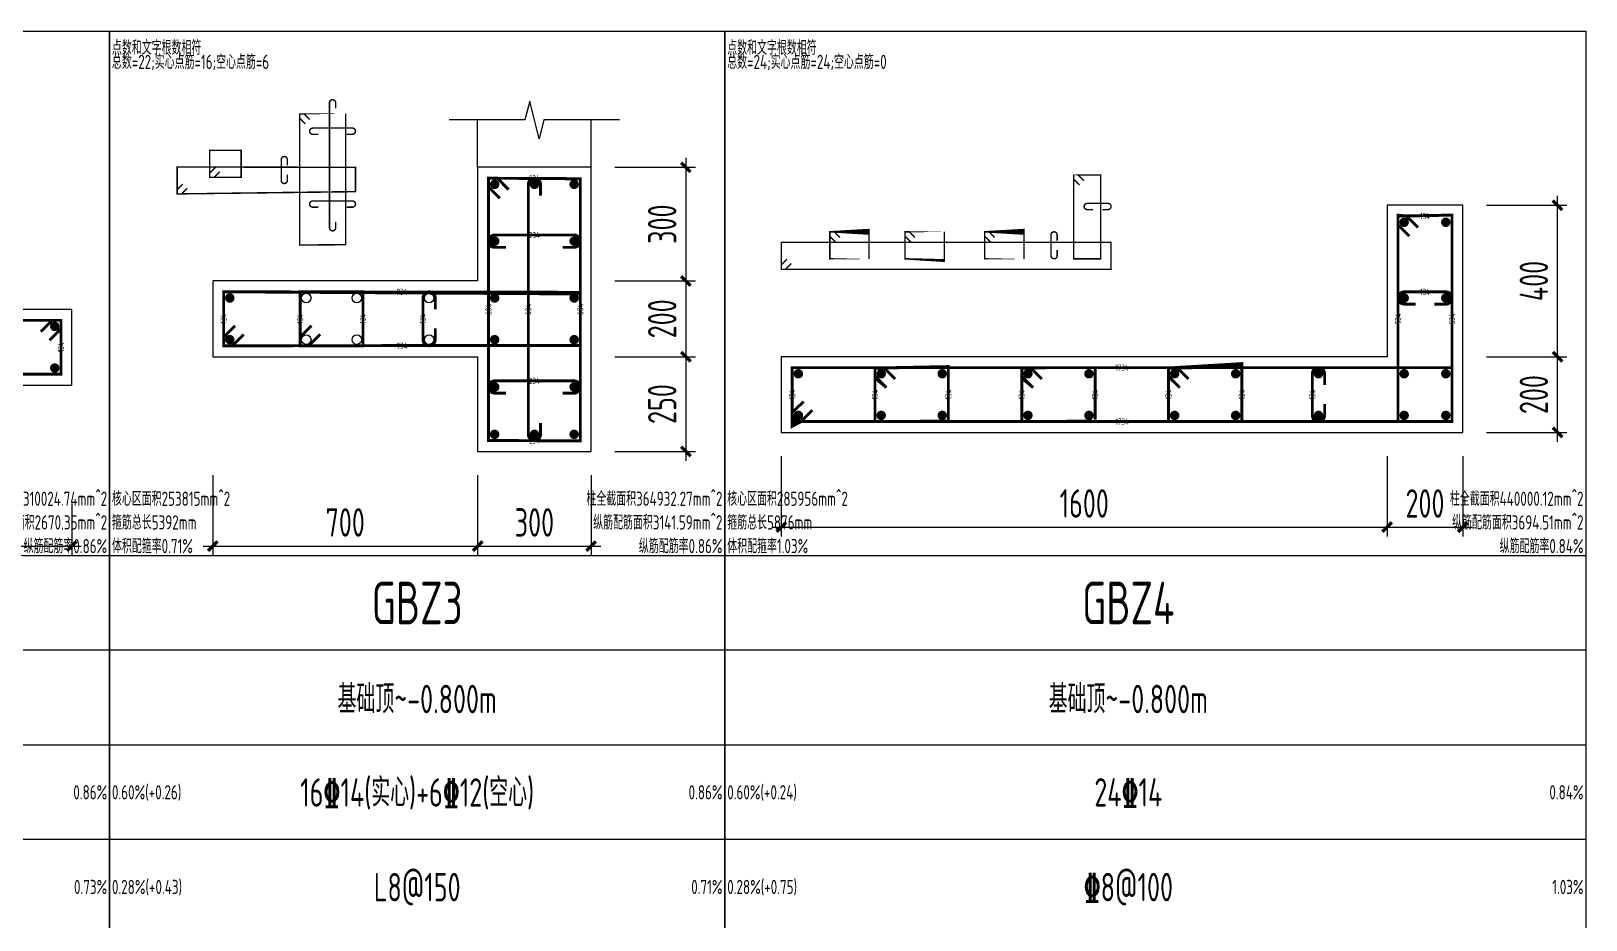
# Model space of a CAD drawing. Extents: x -1712635 to -854203, y -534641 to -21985.
# Drawn here: x -1342115 to -1325689, y -100163 to -90777 of the extents above; entities that cross this region are included whole.
import ezdxf
from ezdxf.enums import TextEntityAlignment as Align

# ---------------------------------------------------------------- set-up
doc = ezdxf.new("R2010")
doc.units = 0
doc.header["$LTSCALE"] = 1000
doc.layers.get('0').update_dxf_attribs({"linetype": 'CONTINUOUS'})
doc.layers.get('Defpoints').update_dxf_attribs({"linetype": 'CONTINUOUS'})
for name, color, linetype in [('COLU_DE_DIM', 3, 'CONTINUOUS'), ('COLU_DE_TH', 7, 'CONTINUOUS'), ('LINK', 6, 'CONTINUOUS'), ('LINK-INDEX', 6, 'CONTINUOUS'), ('REIN', 6, 'CONTINUOUS'), ('TAB', 7, 'CONTINUOUS'), ('TAB_TEXT', 7, 'CONTINUOUS'), ('THIN', 7, 'CONTINUOUS')]:
    doc.layers.add(name, color=color, linetype=linetype)
doc.layers.add('箍筋长度', color=3, linetype='CONTINUOUS', plot=False)
doc.layers.add('配箍校核', color=34, linetype='CONTINUOUS', plot=False)
doc.styles.add('BW_Rein', font='Tssdeng.shx', dxfattribs={"width": 0.7, "bigfont": 'hztxt.shx'})
doc.styles.add('TSSD_DIMENSION', font='Tssdeng.shx', dxfattribs={"width": 0.7, "bigfont": 'tssdchn.shx'})
doc.styles.add('TSSD_REIN', font='tssdeng.shx', dxfattribs={"width": 0.7, "height": 300, "bigfont": 'tssdchn.shx'})
doc.dimstyles.new('TSSD_25_100', dxfattribs={"dimtxt": 300, "dimasz": 100, "dimexe": 100, "dimexo": 250, "dimgap": 100, "dimtad": 1, "dimdec": 0, "dimlfac": 0.25, "dimzin": 0, "dimdsep": 46, "dimtxsty": 'TSSD_DIMENSION', "dimblk": 'ARCHTICK', "dimcen": 0, "dimdle": 100, "dimclrt": 7, "dimadec": 0, "dimazin": 0, "dimtfac": 1, "dimtdec": 0, "dimtix": 1, "dimtmove": 2, "dimatfit": 3, "dimldrblk": 'ARCHTICK', "dimfxl": 0, "dimtolj": 1, "dimtzin": 0, "dimarcsym": 0})

# ---------------------------------------------------------------- blocks, each defined once
blk = doc.blocks.new('_ArchTick')
at = {"color": 0, "const_width": 0.35}
blk.add_lwpolyline([(-0.5, -0.5), (0.5, 0.5)], dxfattribs=at)
blk = doc.blocks.new('*D738')
at = {"layer": 'COLU_DE_DIM', "color": 0, "lineweight": -2}
for p, q in [((-1344885.153370983, -95765.40279214561), (-1344885.153370983, -96315.40279214561)), ((-1341684.657029701, -95765.40279214561), (-1341684.657029701, -96315.40279214561)), ((-1344985.153370983, -96215.40279214561), (-1341584.657029701, -96215.40279214561))]:
    blk.add_line(p, q, dxfattribs=at)
at = {"layer": 'Defpoints', "color": 0}
for p in [(-1344885.153370983, -95515.40279214561), (-1341684.657029701, -95515.40279214561), (-1341684.657029701, -96215.40279214561)]:
    blk.add_point(p, dxfattribs=at)
at = {"layer": 'COLU_DE_DIM', "color": 0, "lineweight": -2, "xscale": 100, "yscale": 100, "zscale": 100, "rotation": 180}
blk.add_blockref('_ArchTick', (-1344885.153370983, -96215.40279214561), dxfattribs=at)
at = {"layer": 'COLU_DE_DIM', "color": 0, "lineweight": -2, "xscale": 100, "yscale": 100, "zscale": 100}
blk.add_blockref('_ArchTick', (-1341684.657029701, -96215.40279214561), dxfattribs=at)
at = {"layer": 'COLU_DE_DIM', "color": 7, "insert": (-1343284.905200342, -95965.40279214561), "char_height": 300, "attachment_point": 5, "style": 'TSSD_DIMENSION'}
blk.add_mtext('\\A1;800', dxfattribs=at)
blk = doc.blocks.new('*D742')
at = {"layer": 'COLU_DE_DIM', "color": 0, "lineweight": -2}
for p, q in [((-1335197.493250262, -92115.25814290543), (-1335197.493250262, -93515.25913523661)), ((-1335947.493250262, -92215.25814290543), (-1335097.493250262, -92215.25814290543)), ((-1335947.493250262, -93415.25913523661), (-1335097.493250262, -93415.25913523661))]:
    blk.add_line(p, q, dxfattribs=at)
at = {"layer": 'Defpoints', "color": 0}
for p in [(-1336197.493250262, -92215.25814290543), (-1336197.493250262, -93415.25913523661), (-1335197.493250262, -93415.25913523661)]:
    blk.add_point(p, dxfattribs=at)
at = {"layer": 'COLU_DE_DIM', "color": 0, "lineweight": -2, "xscale": 100, "yscale": 100, "zscale": 100}
for p, rotation in [((-1335197.493250262, -92215.25814290543), 90), ((-1335197.493250262, -93415.25913523661), 270)]:
    blk.add_blockref('_ArchTick', p, dxfattribs=dict(at, rotation=rotation))
at = {"layer": 'COLU_DE_DIM', "color": 7, "insert": (-1335447.493250262, -92815.25863907122), "char_height": 300, "attachment_point": 5, "rotation": 90, "style": 'TSSD_DIMENSION'}
blk.add_mtext('\\A1;300', dxfattribs=at)
blk = doc.blocks.new('*D743')
at = {"layer": 'COLU_DE_DIM', "color": 0, "lineweight": -2}
for p, q in [((-1335947.493250262, -93415.25913523661), (-1335097.493250262, -93415.25913523661)), ((-1335197.493250262, -93315.25913523661), (-1335197.493250262, -94315.26012632216)), ((-1335947.493250262, -94215.26012632216), (-1335097.493250262, -94215.26012632216))]:
    blk.add_line(p, q, dxfattribs=at)
at = {"layer": 'Defpoints', "color": 0}
for p in [(-1336197.493250262, -93415.25913523661), (-1336197.493250262, -94215.26012632216), (-1335197.493250262, -94215.26012632216)]:
    blk.add_point(p, dxfattribs=at)
at = {"layer": 'COLU_DE_DIM', "color": 0, "lineweight": -2, "xscale": 100, "yscale": 100, "zscale": 100}
for p, rotation in [((-1335197.493250262, -93415.25913523661), 90), ((-1335197.493250262, -94215.26012632216), 270)]:
    blk.add_blockref('_ArchTick', p, dxfattribs=dict(at, rotation=rotation))
at = {"layer": 'COLU_DE_DIM', "color": 7, "insert": (-1335447.493250262, -93815.25963077959), "char_height": 300, "attachment_point": 5, "rotation": 90, "style": 'TSSD_DIMENSION'}
blk.add_mtext('\\A1;200', dxfattribs=at)
blk = doc.blocks.new('*D744')
at = {"layer": 'COLU_DE_DIM', "color": 0, "lineweight": -2}
for p, q in [((-1335197.493250262, -94115.26012632216), (-1335197.493250262, -95315.40279214561)), ((-1335947.493250262, -94215.26012632216), (-1335097.493250262, -94215.26012632216)), ((-1335947.493250262, -95215.40279214561), (-1335097.493250262, -95215.40279214561))]:
    blk.add_line(p, q, dxfattribs=at)
at = {"layer": 'Defpoints', "color": 0}
for p in [(-1336197.493250262, -94215.26012632216), (-1336197.493250262, -95215.40279214561), (-1335197.493250262, -95215.40279214561)]:
    blk.add_point(p, dxfattribs=at)
at = {"layer": 'COLU_DE_DIM', "color": 0, "lineweight": -2, "xscale": 100, "yscale": 100, "zscale": 100}
for p, rotation in [((-1335197.493250262, -94215.26012632216), 90), ((-1335197.493250262, -95215.40279214561), 270)]:
    blk.add_blockref('_ArchTick', p, dxfattribs=dict(at, rotation=rotation))
at = {"layer": 'COLU_DE_DIM', "color": 7, "insert": (-1335447.493250262, -94715.33145923409), "char_height": 300, "attachment_point": 5, "rotation": 90, "style": 'TSSD_DIMENSION'}
blk.add_mtext('\\A1;250', dxfattribs=at)
blk = doc.blocks.new('*D745')
at = {"layer": 'COLU_DE_DIM', "color": 0, "lineweight": -2}
for p, q in [((-1340195.920698722, -95465.40279214561), (-1340195.920698722, -96315.40279214561)), ((-1337397.420383838, -95465.40279214561), (-1337397.420383838, -96315.40279214561)), ((-1340295.920698722, -96215.40279214561), (-1337297.420383838, -96215.40279214561))]:
    blk.add_line(p, q, dxfattribs=at)
at = {"layer": 'Defpoints', "color": 0}
for p in [(-1340195.920698722, -95215.40279214561), (-1337397.420383838, -95215.40279214561), (-1337397.420383838, -96215.40279214561)]:
    blk.add_point(p, dxfattribs=at)
at = {"layer": 'COLU_DE_DIM', "color": 0, "lineweight": -2, "xscale": 100, "yscale": 100, "zscale": 100, "rotation": 180}
blk.add_blockref('_ArchTick', (-1340195.920698722, -96215.40279214561), dxfattribs=at)
at = {"layer": 'COLU_DE_DIM', "color": 0, "lineweight": -2, "xscale": 100, "yscale": 100, "zscale": 100}
blk.add_blockref('_ArchTick', (-1337397.420383838, -96215.40279214561), dxfattribs=at)
at = {"layer": 'COLU_DE_DIM', "color": 7, "insert": (-1338796.67054128, -95965.40279214561), "char_height": 300, "attachment_point": 5, "style": 'TSSD_DIMENSION'}
blk.add_mtext('\\A1;700', dxfattribs=at)
blk = doc.blocks.new('*D746')
at = {"layer": 'COLU_DE_DIM', "color": 0, "lineweight": -2}
for p, q in [((-1337397.420383838, -95465.40279214561), (-1337397.420383838, -96315.40279214561)), ((-1336197.493250262, -95465.40279214561), (-1336197.493250262, -96315.40279214561)), ((-1337497.420383838, -96215.40279214561), (-1336097.493250262, -96215.40279214561))]:
    blk.add_line(p, q, dxfattribs=at)
at = {"layer": 'Defpoints', "color": 0}
for p in [(-1337397.420383838, -95215.40279214561), (-1336197.493250262, -95215.40279214561), (-1336197.493250262, -96215.40279214561)]:
    blk.add_point(p, dxfattribs=at)
at = {"layer": 'COLU_DE_DIM', "color": 0, "lineweight": -2, "xscale": 100, "yscale": 100, "zscale": 100, "rotation": 180}
blk.add_blockref('_ArchTick', (-1337397.420383838, -96215.40279214561), dxfattribs=at)
at = {"layer": 'COLU_DE_DIM', "color": 0, "lineweight": -2, "xscale": 100, "yscale": 100, "zscale": 100}
blk.add_blockref('_ArchTick', (-1336197.493250262, -96215.40279214561), dxfattribs=at)
at = {"layer": 'COLU_DE_DIM', "color": 7, "insert": (-1336797.45681705, -95965.40279214561), "char_height": 300, "attachment_point": 5, "style": 'TSSD_DIMENSION'}
blk.add_mtext('\\A1;300', dxfattribs=at)
blk = doc.blocks.new('*D2578')
at = {"layer": 'COLU_DE_DIM', "color": 0, "lineweight": -2}
for p, q in [((-1334188.94981709, -95265.40279214561), (-1334188.94981709, -96115.40279214561)), ((-1327788.934272629, -95265.40279214561), (-1327788.934272629, -96115.40279214561)), ((-1334288.94981709, -96015.40279214561), (-1327688.934272629, -96015.40279214561))]:
    blk.add_line(p, q, dxfattribs=at)
at = {"layer": 'Defpoints', "color": 0}
for p in [(-1334188.94981709, -95015.40279214561), (-1327788.934272629, -95015.40279214561), (-1327788.934272629, -96015.40279214561)]:
    blk.add_point(p, dxfattribs=at)
at = {"layer": 'COLU_DE_DIM', "color": 0, "lineweight": -2, "xscale": 100, "yscale": 100, "zscale": 100, "rotation": 180}
blk.add_blockref('_ArchTick', (-1334188.94981709, -96015.40279214561), dxfattribs=at)
at = {"layer": 'COLU_DE_DIM', "color": 0, "lineweight": -2, "xscale": 100, "yscale": 100, "zscale": 100}
blk.add_blockref('_ArchTick', (-1327788.934272629, -96015.40279214561), dxfattribs=at)
at = {"layer": 'COLU_DE_DIM', "color": 7, "insert": (-1330988.94204486, -95765.40279214561), "char_height": 300, "attachment_point": 5, "style": 'TSSD_DIMENSION'}
blk.add_mtext('\\A1;1600', dxfattribs=at)
blk = doc.blocks.new('*D2579')
at = {"layer": 'COLU_DE_DIM', "color": 0, "lineweight": -2}
for p, q in [((-1327788.934272629, -95265.40279214561), (-1327788.934272629, -96115.40279214561)), ((-1326988.934272641, -95265.40279214561), (-1326988.934272641, -96115.40279214561)), ((-1327888.934272629, -96015.40279214561), (-1326888.934272641, -96015.40279214561))]:
    blk.add_line(p, q, dxfattribs=at)
at = {"layer": 'Defpoints', "color": 0}
for p in [(-1327788.934272629, -95015.40279214561), (-1326988.934272641, -95015.40279214561), (-1326988.934272641, -96015.40279214561)]:
    blk.add_point(p, dxfattribs=at)
at = {"layer": 'COLU_DE_DIM', "color": 0, "lineweight": -2, "xscale": 100, "yscale": 100, "zscale": 100, "rotation": 180}
blk.add_blockref('_ArchTick', (-1327788.934272629, -96015.40279214561), dxfattribs=at)
at = {"layer": 'COLU_DE_DIM', "color": 0, "lineweight": -2, "xscale": 100, "yscale": 100, "zscale": 100}
blk.add_blockref('_ArchTick', (-1326988.934272641, -96015.40279214561), dxfattribs=at)
at = {"layer": 'COLU_DE_DIM', "color": 7, "insert": (-1327388.934272635, -95765.40279214561), "char_height": 300, "attachment_point": 5, "style": 'TSSD_DIMENSION'}
blk.add_mtext('\\A1;200', dxfattribs=at)
blk = doc.blocks.new('*D2580')
at = {"layer": 'COLU_DE_DIM', "color": 0, "lineweight": -2}
for p, q in [((-1325988.934272619, -95115.40279214567), (-1325988.934272619, -94115.40279214561)), ((-1326738.934272619, -94215.40279214561), (-1325888.934272619, -94215.40279214561)), ((-1326738.934272619, -95015.40279214567), (-1325888.934272619, -95015.40279214567))]:
    blk.add_line(p, q, dxfattribs=at)
at = {"layer": 'Defpoints', "color": 0}
for p in [(-1326988.934272619, -94215.40279214561), (-1325988.934272619, -94215.40279214561), (-1326988.934272619, -95015.40279214567)]:
    blk.add_point(p, dxfattribs=at)
at = {"layer": 'COLU_DE_DIM', "color": 0, "lineweight": -2, "xscale": 100, "yscale": 100, "zscale": 100}
for p, rotation in [((-1325988.934272619, -94215.40279214561), 90), ((-1325988.934272619, -95015.40279214567), 270)]:
    blk.add_blockref('_ArchTick', p, dxfattribs=dict(at, rotation=rotation))
at = {"layer": 'COLU_DE_DIM', "color": 7, "insert": (-1326238.934272619, -94615.40279214585), "char_height": 300, "attachment_point": 5, "rotation": 90, "style": 'TSSD_DIMENSION'}
blk.add_mtext('\\A1;200', dxfattribs=at)
blk = doc.blocks.new('*D2581')
at = {"layer": 'COLU_DE_DIM', "color": 0, "lineweight": -2}
for p, q in [((-1326738.934272619, -92615.40279143903), (-1325888.934272619, -92615.40279143903)), ((-1325988.934272619, -94315.40279214561), (-1325988.934272619, -92515.40279143903)), ((-1326738.934272619, -94215.40279214561), (-1325888.934272619, -94215.40279214561))]:
    blk.add_line(p, q, dxfattribs=at)
at = {"layer": 'Defpoints', "color": 0}
for p in [(-1326988.934272619, -92615.40279143903), (-1325988.934272619, -92615.40279143903), (-1326988.934272619, -94215.40279214561)]:
    blk.add_point(p, dxfattribs=at)
at = {"layer": 'COLU_DE_DIM', "color": 0, "lineweight": -2, "xscale": 100, "yscale": 100, "zscale": 100}
for p, rotation in [((-1325988.934272619, -92615.40279143903), 90), ((-1325988.934272619, -94215.40279214561), 270)]:
    blk.add_blockref('_ArchTick', p, dxfattribs=dict(at, rotation=rotation))
at = {"layer": 'COLU_DE_DIM', "color": 7, "insert": (-1326238.934272619, -93415.40279179253), "char_height": 300, "attachment_point": 5, "rotation": 90, "style": 'TSSD_DIMENSION'}
blk.add_mtext('\\A1;400', dxfattribs=at)

msp = doc.modelspace()

# ---------------------------------------------------------------- linework, layer by layer
at = {"layer": 'COLU_DE_TH', "color": 7}
msp.add_lwpolyline([(-1336197.493250262, -92215.25814290543), (-1337397.420383838, -92215.25835859461), (-1337397.495838904, -93415.25913523661), (-1340195.920698722, -93415.26012632262), (-1340195.920094727, -94215.26012632216), (-1337397.42038401, -94215.40466048254), (-1337397.42038401, -95215.40279214561), (-1336197.4932503, -95215.25705118163), (-1336197.493250262, -92215.25814290543)], close=True, dxfattribs=at)
at = {"layer": 'COLU_DE_TH'}
for points in [[(-1344885.153370983, -92515.40466004598), (-1345685.153371016, -92515.40466007672), (-1345685.153371016, -95515.40279214561), (-1344885.153371029, -95515.40279217309), (-1344885.153371009, -94515.40466012538), (-1341684.657029701, -94515.4058669979), (-1341684.656426452, -93715.4058669979), (-1344885.153370992, -93715.40466012515), (-1344885.153370983, -92515.40466004598)], [(-1326988.934272641, -92615.40279143897), (-1327788.934272629, -92615.42912571214), (-1327788.934272619, -94215.40279214561), (-1334188.94981709, -94215.40279214561), (-1334188.94981709, -95015.40279214561), (-1326988.934272619, -95015.40279214561), (-1326988.934272641, -92615.40279143897)]]:
    msp.add_lwpolyline(points, close=True, dxfattribs=at)
at = {"layer": 'LINK', "color": 6, "const_width": 30}
for points in [[(-1337162.437156658, -92542.18308305682), (-1337282.433394623, -92422.1793211404), (-1337282.427614708, -92330.25833790714), (-1336312.493250263, -92330.2581635596), (-1336312.493250299, -95100.27101802512), (-1337282.601798245, -95100.38884564221), (-1337282.427614708, -92330.25833790714), (-1337190.506631286, -92330.25832139247), (-1337070.51039332, -92450.26208330889)], [(-1339868.994687368, -93980.29226956854), (-1339989.001877531, -94100.28507897479), (-1340080.920181499, -94100.27399400005), (-1340080.920611856, -93530.26003121363), (-1336312.493250275, -93530.25823795574), (-1336312.493250282, -94100.53549740778), (-1340080.920181499, -94100.27399400005), (-1340080.920250896, -94008.35568948498), (-1339960.913060734, -93888.36288007873)]]:
    msp.add_lwpolyline(points, dxfattribs=at)
for points in [[(-1336732.462475996, -92515.25817524723), (-1336732.462475996, -92395.25817524723, 1), (-1336862.462475996, -92395.25817524723), (-1336862.462476031, -95035.27891233156, 1), (-1336732.462476031, -95035.27891233156), (-1336732.462476031, -94915.27891233156)], [(-1336497.493746473, -93060.25823348167), (-1336377.493746473, -93060.25823348167, 1), (-1336377.493746473, -92930.25823348167), (-1337217.507652978, -92930.25892816077, 1), (-1337217.507652978, -93060.25892816077), (-1337097.507652978, -93060.25892816077)], [(-1336497.54606873, -94600.41786324617), (-1336377.546069615, -94600.40328848024, 1), (-1336377.561858945, -94470.40328943904), (-1337217.666319126, -94470.50532699644, 1), (-1337217.650529796, -94600.50532603764), (-1337097.650530681, -94600.49075127172)]]:
    msp.add_lwpolyline(points, format="xyb", dxfattribs=at)
at = {"layer": 'LINK', "const_width": 30}
for points in [[(-1327553.932297593, -92942.34573373251), (-1327673.934272625, -92822.34770879685), (-1327673.934272625, -92730.4253402222), (-1327103.934272639, -92730.40657705266), (-1327103.934272618, -94900.40279215015), (-1327673.934272609, -94900.40279215015), (-1327673.934272625, -92730.4253402222), (-1327582.011904064, -92730.42231433518), (-1327462.009929033, -92850.42033927084)], [(-1339152.49742627, -93888.33574861992), (-1339272.49735841, -94008.33581647981), (-1339272.497289082, -94100.25968072127), (-1338609.081221839, -94100.25943053624), (-1338609.081544201, -93530.2594305437), (-1339272.497718897, -93530.25968072918), (-1339272.497289082, -94100.25968072127), (-1339180.573424877, -94100.25964604679), (-1339060.573492737, -93980.2595781869)], [(-1342011.580479898, -93950.40572105744), (-1341891.580411987, -93830.40578896808), (-1341799.65651317, -93830.40582363168), (-1341799.656942985, -94400.40582363325), (-1345570.153371007, -94400.4044018201), (-1345570.153371007, -93830.40440181718), (-1341799.65651317, -93830.40582363168), (-1341799.65658249, -93922.32972250896), (-1341919.656650401, -94042.32965459832)], [(-1333862.025935549, -94780.40279215609), (-1333982.025935558, -94900.40279214719), (-1334073.949817087, -94900.40279214695), (-1334073.949817088, -94330.40279214719), (-1327103.934272621, -94330.40279214678), (-1327103.934272615, -94900.40279214637), (-1334073.949817087, -94900.40279214695), (-1334073.949817083, -94808.47891060839), (-1333953.949817074, -94688.4789106173)], [(-1333078.949817114, -94542.32667370173), (-1333198.949817087, -94422.32667367518), (-1333198.949817088, -94330.4027921414), (-1332423.949817088, -94330.40279214506), (-1332423.949817085, -94900.40279214844), (-1333198.949817088, -94900.40279214489), (-1333198.949817088, -94330.4027921414), (-1333107.025935511, -94330.40279214011), (-1332987.025935538, -94450.40279216666)], [(-1331528.949817114, -94542.32667370173), (-1331648.949817087, -94422.32667367518), (-1331648.949817088, -94330.4027921414), (-1330873.949817088, -94330.40279214506), (-1330873.949817085, -94900.40279214844), (-1331648.949817088, -94900.40279214489), (-1331648.949817088, -94330.4027921414), (-1331557.025935511, -94330.40279214011), (-1331437.025935538, -94450.40279216666)], [(-1329978.949817114, -94542.32667369477), (-1330098.949817087, -94422.32667366823), (-1330098.949817088, -94330.40279213444), (-1329323.949817088, -94330.4027921381), (-1329323.949817085, -94900.40279214148), (-1330098.949817088, -94900.40279213793), (-1330098.949817088, -94330.40279213444), (-1330007.025935511, -94330.40279213316), (-1329887.025935538, -94450.4027921597)]]:
    msp.add_lwpolyline(points, dxfattribs=at)
for points in [[(-1337845.151055772, -93915.25925389864), (-1337845.151055772, -94035.25925389864, -1), (-1337975.151055772, -94035.25925389864), (-1337975.151221667, -93595.25925389666, -1), (-1337845.151221667, -93595.25925389666), (-1337845.151221667, -93715.25925389666)], [(-1327288.934272625, -93660.40575444727), (-1327168.934272625, -93660.40575444727, 1), (-1327168.934272625, -93530.40575444727), (-1327608.934272616, -93530.40575444733, 1), (-1327608.934272616, -93660.40575444733), (-1327488.934272616, -93660.40575444733)], [(-1328448.949817094, -94515.40279212699), (-1328448.949817094, -94395.40279212699, 1), (-1328578.949817094, -94395.40279212699), (-1328578.950148882, -94835.40279216901, 1), (-1328448.950148882, -94835.40279216901), (-1328448.950148882, -94715.40279216901)]]:
    msp.add_lwpolyline(points, format="xyb", dxfattribs=at)
at = {"layer": 'LINK-INDEX', "color": 6, "const_width": 15.00000095367432}
for points in [[(-1339217.565701479, -91757.17439226789), (-1339277.563820223, -91697.17251107126), (-1339277.560930275, -91651.21201987338), (-1338792.593748058, -91651.21193269949), (-1338792.593748076, -93036.2183599156), (-1339277.648022044, -93036.27727372415), (-1339277.560930275, -91651.21201987338), (-1339231.600438598, -91651.21201160626), (-1339171.602319854, -91711.21389280289)], [(-1340465.852104397, -92436.23441582714), (-1340525.855699337, -92496.23082067195), (-1340571.814851142, -92496.2252781869), (-1340571.81506632, -92211.21829677868), (-1338687.60138553, -92211.21740014973), (-1338687.601385533, -92496.35602989077), (-1340571.814851142, -92496.2252781869), (-1340571.81488584, -92450.26612632378), (-1340511.8112909, -92390.26972147921)]]:
    msp.add_lwpolyline(points, dxfattribs=at)
for points in [[(-1338897.586081454, -91593.7119051072), (-1338897.586081454, -91533.7119051072, 1), (-1338962.586081454, -91533.7119051072), (-1338962.586081471, -92853.72227364947, 1), (-1338897.586081471, -92853.72227364947), (-1338897.586081471, -92793.72227364947)], [(-1338780.101716692, -91866.21193422453), (-1338720.101716692, -91866.21193422453, 1), (-1338720.101716692, -91801.21193422453), (-1339140.108669944, -91801.21228156408, 1), (-1339140.108669944, -91866.21228156408), (-1339080.108669944, -91866.21228156408)], [(-1339407.215545575, -92193.69551531976), (-1339407.211772824, -92133.69551543827, 1), (-1339472.211772696, -92133.69142829144), (-1339472.225611377, -92353.77511141339, 1), (-1339407.225611506, -92353.77919856022), (-1339407.221838755, -92293.77919867897)], [(-1338780.12787782, -92636.29174910655), (-1338720.127878263, -92636.2844617237, 1), (-1338720.135772928, -92571.2844622031), (-1339140.188003018, -92571.3354809818, 1), (-1339140.180108353, -92636.3354805024), (-1339080.180108796, -92636.32819311955)]]:
    msp.add_lwpolyline(points, format="xyb", dxfattribs=at)
at = {"layer": 'LINK-INDEX', "const_width": 15.00000095367432}
for points in [[(-1340167.484970305, -92215.25609371401), (-1340227.484936264, -92275.2561277553), (-1340227.484901593, -92321.2180598361), (-1339895.776867969, -92321.21793474359), (-1339895.77702915, -92036.21793476367), (-1340227.4851165, -92036.21805985642), (-1340227.484901593, -92321.2180598361), (-1340181.52296936, -92321.21804250524), (-1340121.523003402, -92261.21800846394)], [(-1331039.840503539, -92402.3663711269), (-1331099.841491098, -92342.36735870218), (-1331099.841491102, -92296.4061743478), (-1330814.841491111, -92296.39679276303), (-1330814.841491101, -93181.3949003137), (-1331099.841491095, -93181.39490031364), (-1331099.841491102, -92296.4061743478), (-1331053.880306811, -92296.40466139844), (-1330993.879319252, -92356.40367382317)], [(-1333616.669931161, -93002.35322010465), (-1333676.669931151, -92942.35322009522), (-1333676.669931151, -92896.39127934992), (-1333261.667988088, -92896.39127935178), (-1333261.667988087, -93181.39127935463), (-1333676.669931151, -93181.39127935289), (-1333676.669931151, -92896.39127934992), (-1333630.70799039, -92896.39127934829), (-1333570.7079904, -92956.39127935772)], [(-1332821.641291783, -93002.35322010465), (-1332881.641291774, -92942.35322009522), (-1332881.641291774, -92896.39127934992), (-1332466.639348711, -92896.39127935178), (-1332466.639348709, -93181.39127935463), (-1332881.641291774, -93181.39127935289), (-1332881.641291774, -92896.39127934992), (-1332835.679351012, -92896.39127934829), (-1332775.679351022, -92956.39127935772)], [(-1331979.847320301, -93002.35322010465), (-1332039.847320291, -92942.35322009522), (-1332039.847320291, -92896.39127934992), (-1331624.845377228, -92896.39127935178), (-1331624.845377227, -93181.39127935463), (-1332039.847320291, -93181.39127935289), (-1332039.847320291, -92896.39127934992), (-1331993.88537953, -92896.39127934829), (-1331933.885379539, -92956.39127935772)], [(-1334083.887322572, -93231.39127940964), (-1334143.887322629, -93291.39127935265), (-1334189.849263343, -93291.39127935353), (-1334189.849263343, -93006.39127935242), (-1330704.841491111, -93006.3912793523), (-1330704.841491108, -93291.3912793533), (-1334189.849263343, -93291.39127935353), (-1334189.849263348, -93245.429338546), (-1334129.849263291, -93185.42933860299)]]:
    msp.add_lwpolyline(points, dxfattribs=at)
for points in [[(-1330797.341491107, -92661.3927605045), (-1330737.341491107, -92661.3927605045, 1), (-1330737.341491107, -92596.3927605045), (-1330957.341491102, -92596.3927605045, 1), (-1330957.341491102, -92661.3927605045), (-1330897.341491102, -92661.3927605045)], [(-1331274.843434161, -92988.89127935737), (-1331274.843434161, -92928.89127935737, 1), (-1331339.843434161, -92928.89127935737), (-1331339.843434159, -93148.8912793569, 1), (-1331274.843434159, -93148.8912793569), (-1331274.843434159, -93088.8912793569)]]:
    msp.add_lwpolyline(points, format="xyb", dxfattribs=at)
at = {"layer": 'REIN', "color": 6, "const_width": 50}
for points in [[(-1337217.43170173, -92370.25832623325, 1), (-1337217.43170173, -92420.25832623325, 1), (-1337217.43170173, -92370.25832623325)], [(-1336797.462475996, -92370.25817524723, 1), (-1336797.462475996, -92420.25817524723, 1), (-1336797.462475996, -92370.25817524723)], [(-1336377.493250263, -92370.25817525259, 1), (-1336377.493250263, -92420.25817525259, 1), (-1336377.493250263, -92370.25817525259)], [(-1337217.507652978, -92970.25892816077, 1), (-1337217.507652978, -93020.25892816077, 1), (-1337217.507652978, -92970.25892816077)], [(-1336377.493746473, -92970.25823348167, 1), (-1336377.493746473, -93020.25823348167, 1), (-1336377.493746473, -92970.25823348167)], [(-1340015.9205628, -93570.25997745723, 1), (-1340015.9205628, -93620.25997745723, 1), (-1340015.9205628, -93570.25997745723)], [(-1337217.507156787, -93570.25898638915, 1), (-1337217.507156787, -93620.25898638915, 1), (-1337217.507156787, -93570.25898638915)], [(-1336377.493250281, -93570.25829171005, 1), (-1336377.493250281, -93620.25829171005, 1), (-1336377.493250281, -93570.25829171005)], [(-1340015.920230586, -94010.2818322602, 1), (-1340015.920230586, -94060.2818322602, 1), (-1340015.920230586, -94010.2818322602)], [(-1337217.53483415, -94010.42635263328, 1), (-1337217.53483415, -94060.42635263328, 1), (-1337217.53483415, -94010.42635263328)], [(-1336377.493250287, -94010.52765820792, 1), (-1336377.493250287, -94060.52765820792, 1), (-1336377.493250287, -94010.52765820792)], [(-1337217.658424461, -94510.50532651704, 1), (-1337217.658424461, -94560.50532651704, 1), (-1337217.658424461, -94510.50532651704)], [(-1336377.55396428, -94510.40328895964, 1), (-1336377.55396428, -94560.40328895964, 1), (-1336377.55396428, -94510.40328895964)], [(-1337217.597710478, -95010.38094989455, 1), (-1337217.597710478, -95060.38094989455, 1), (-1337217.597710478, -95010.38094989455)], [(-1336797.462476031, -95010.27891233156, 1), (-1336797.462476031, -95060.27891233156, 1), (-1336797.462476031, -95010.27891233156)], [(-1336377.493250297, -95010.27891233715, 1), (-1336377.493250297, -95060.27891233715, 1), (-1336377.493250297, -95010.27891233715)]]:
    msp.add_lwpolyline(points, format="xyb", close=True, dxfattribs=at)
at = {"layer": 'REIN', "const_width": 50}
for points in [[(-1327633.934272625, -92795.42320059793, 1), (-1327583.934272625, -92795.42320059793, 1), (-1327633.934272625, -92795.42320059793)], [(-1327193.934272639, -92795.40871674777, 1), (-1327143.934272639, -92795.40871674777, 1), (-1327193.934272639, -92795.40871674777)], [(-1327633.934272616, -93595.40575444733, 1), (-1327583.934272616, -93595.40575444733, 1), (-1327633.934272616, -93595.40575444733)], [(-1327193.934272625, -93595.40575444727, 1), (-1327143.934272625, -93595.40575444727, 1), (-1327193.934272625, -93595.40575444727)], [(-1341889.656562182, -93895.40579912096, 1), (-1341839.656562182, -93895.40579912096, 1), (-1341889.656562182, -93895.40579912096)], [(-1341889.656893969, -94335.4057991223, 1), (-1341839.656893969, -94335.4057991223, 1), (-1341889.656893969, -94335.4057991223)], [(-1334033.94981709, -94395.40279214684, 1), (-1333983.94981709, -94395.40279214684, 1), (-1334033.94981709, -94395.40279214684)], [(-1333158.94981709, -94395.40279214105, 1), (-1333108.94981709, -94395.40279214105, 1), (-1333158.94981709, -94395.40279214105)], [(-1332513.949817092, -94395.40279217024, 1), (-1332463.949817092, -94395.40279217024, 1), (-1332513.949817092, -94395.40279217024)], [(-1331608.94981709, -94395.40279214684, 1), (-1331558.94981709, -94395.40279214684, 1), (-1331608.94981709, -94395.40279214684)], [(-1330963.949817092, -94395.40279214506, 1), (-1330913.949817092, -94395.40279214506, 1), (-1330963.949817092, -94395.40279214506)], [(-1330058.94981709, -94395.40279212722, 1), (-1330008.94981709, -94395.40279212722, 1), (-1330058.94981709, -94395.40279212722)], [(-1329413.949817092, -94395.4027921381, 1), (-1329363.949817092, -94395.4027921381, 1), (-1329413.949817092, -94395.4027921381)], [(-1328538.949982993, -94395.40620049991, 1), (-1328488.949982993, -94395.40620049991, 1), (-1328538.949982993, -94395.40620049991)], [(-1327633.934272616, -94395.40279214684, 1), (-1327583.934272616, -94395.40279214684, 1), (-1327633.934272616, -94395.40279214684)], [(-1327193.934272625, -94395.40279214678, 1), (-1327143.934272625, -94395.40279214678, 1), (-1327193.934272625, -94395.40279214678)], [(-1334033.94981709, -94835.40279214608, 1), (-1333983.94981709, -94835.40279214608, 1), (-1334033.94981709, -94835.40279214608)], [(-1333158.94981709, -94835.40279214029, 1), (-1333108.94981709, -94835.40279214029, 1), (-1333158.94981709, -94835.40279214029)], [(-1332513.949817086, -94835.4027921682, 1), (-1332463.949817086, -94835.4027921682, 1), (-1332513.949817086, -94835.4027921682)], [(-1331608.94981709, -94835.40279214608, 1), (-1331558.94981709, -94835.40279214608, 1), (-1331608.94981709, -94835.40279214608)], [(-1330963.949817086, -94835.40279214302, 1), (-1330913.949817086, -94835.40279214302, 1), (-1330963.949817086, -94835.40279214302)], [(-1330058.94981709, -94835.40279212646, 1), (-1330008.94981709, -94835.40279212646, 1), (-1330058.94981709, -94835.40279212646)], [(-1329413.949817086, -94835.40279213607, 1), (-1329363.949817086, -94835.40279213607, 1), (-1329413.949817086, -94835.40279213607)], [(-1328538.949982993, -94835.40620049916, 1), (-1328488.949982993, -94835.40620049916, 1), (-1328538.949982993, -94835.40620049916)], [(-1327633.934272612, -94835.4027921459, 1), (-1327583.934272612, -94835.4027921459, 1), (-1327633.934272612, -94835.4027921459)], [(-1327193.934272619, -94835.40279214474, 1), (-1327143.934272619, -94835.40279214474, 1), (-1327193.934272619, -94835.40279214474)]]:
    msp.add_lwpolyline(points, format="xyb", close=True, dxfattribs=at)
at = {"layer": 'REIN'}
for centre in [(-1339207.497669883, -93595.25965621712), (-1338674.081507432, -93595.25945505686), (-1337910.151221667, -93595.25925389666), (-1339207.497338096, -94035.25965621846), (-1338674.081258591, -94035.25945505855), (-1337910.151055772, -94035.25925389864)]:
    msp.add_circle(centre, 50, dxfattribs=at)
at = {"layer": 'TAB'}
for points in [[(-1347185.153371036, -90776.70897080761), (-1341285.981460781, -90776.70897080761), (-1341285.981460781, -100315.4027921456), (-1347185.153371036, -100315.4027921456), (-1347185.153371036, -90776.70897080761), (-1347185.153371036, -96315.40279214561), (-1341285.981460781, -96315.40279214561), (-1341285.981460781, -97315.40279214561), (-1347185.153371036, -97315.40279214561), (-1347185.153371036, -98315.40279214561), (-1341285.981460781, -98315.40279214561), (-1341285.981460781, -99315.40279214561), (-1347185.153371036, -99315.40279214561)], [(-1334785.836811541, -90776.70897080761), (-1325688.934272619, -90776.70897080761), (-1325688.934272619, -100315.4027921456), (-1334785.836811541, -100315.4027921456), (-1334785.836811541, -90776.70897080761), (-1334785.836811541, -96315.40279214561), (-1325688.934272619, -96315.40279214561), (-1325688.934272619, -97315.40279214561), (-1334785.836811541, -97315.40279214561), (-1334785.836811541, -98315.40279214561), (-1325688.934272619, -98315.40279214561), (-1325688.934272619, -99315.40279214561), (-1334785.836811541, -99315.40279214561)]]:
    msp.add_lwpolyline(points, dxfattribs=at)
at = {"layer": 'TAB', "color": 7}
msp.add_lwpolyline([(-1341285.981460781, -90776.70897080761), (-1334785.836811541, -90776.70897080761), (-1334785.836811541, -100315.4027921456), (-1341285.981460781, -100315.4027921456), (-1341285.981460781, -90776.70897080761), (-1341285.981460781, -96315.40279214561), (-1334785.836811541, -96315.40279214561), (-1334785.836811541, -97315.40279214561), (-1341285.981460781, -97315.40279214561), (-1341285.981460781, -98315.40279214561), (-1334785.836811541, -98315.40279214561), (-1334785.836811541, -99315.40279214561), (-1341285.981460781, -99315.40279214561)], dxfattribs=at)
at = {"layer": 'THIN', "color": 7}
for p, q in [((-1337397.420383838, -92215.25835859461), (-1337397.420473713, -91715.25835859461)), ((-1336197.493250262, -92215.25814290543), (-1336197.493340137, -91715.25814290543))]:
    msp.add_line(p, q, dxfattribs=at)
msp.add_lwpolyline([(-1335897.493340137, -91715.25808897975), (-1336697.456906925, -91715.2582327748), (-1336747.456870975, -91915.25824176229), (-1336847.456942876, -91515.25825973751), (-1336897.456906925, -91715.25826872524), (-1337697.420473713, -91715.25841252005)], dxfattribs=at)

# ---------------------------------------------------------------- texts
at = {"layer": 'TAB_TEXT', "color": 7, "style": 'TSSD_REIN', "width": 0.7}
for s, height, p in [('GBZ3', 450, (-1338035.909136161, -96815.40279214561)), ('基础顶~-0.800m', 300, (-1338035.909136161, -97815.40279214561)), ('L8@150', 300, (-1338035.909136161, -99815.40279214561))]:
    msp.add_text(s, height=height, dxfattribs=at).set_placement(p, align=Align.MIDDLE)
at = {"layer": 'TAB_TEXT', "style": 'TSSD_REIN', "width": 0.7}
for s, height, p in [('GBZ4', 450, (-1330523.100914323, -96815.40279214561)), ('基础顶~-0.800m', 300, (-1330523.100914323, -97815.40279214561))]:
    msp.add_text(s, height=height, dxfattribs=at).set_placement(p, align=Align.MIDDLE)
at = {"layer": 'TAB_TEXT', "color": 1, "style": 'TSSD_REIN', "width": 0.7}
for s, p in [('16%%13214(实心)+6%%13212(空心)', (-1338035.909136161, -98815.40279214561)), ('24%%13214', (-1330523.100914323, -98815.40279214561)), ('%%1328@100', (-1330523.100914323, -99815.40279214561))]:
    msp.add_text(s, height=300, dxfattribs=at).set_placement(p, align=Align.MIDDLE)
at = {"layer": '箍筋长度', "style": 'BW_Rein', "width": 0.7}
for s, rotation, p in [('234', 1.029902587911281e-05, (-1336797.460432603, -92330.25825073337)), ('134', 0.001886053374913684, (-1327388.934272634, -92730.41595863743)), ('234', 4.738276357904304e-05, (-1336797.479296384, -92930.25858080352)), ('934', 2.726498353763928e-05, (-1338196.706931088, -93530.25913458469)), ('134', 90.00004325796937, (-1340080.92039668, -93815.26307566171)), ('134', 90.00004320455638, (-1339272.497503971, -93815.28380882197)), ('134', 90.00003240352072, (-1338609.081382997, -93815.30082307442)), ('134', 90.00002160254085, (-1337975.151138698, -93815.3170811194)), ('684', 89.99639728832705, (-1337282.514706477, -93715.32359264538)), ('684', 89.99999999924408, (-1336862.462476014, -93715.29803978372)), ('684', 89.99999999926185, (-1336312.493250281, -93715.26459122452)), ('534', 90.00000000042243, (-1327673.934272617, -93815.414066153)), ('534', 90.00000000053916, (-1327103.934272629, -93815.40468456817)), ('134', 89.99995679546832, (-1341799.656728078, -94115.40582363264)), ('934', 359.9960240594176, (-1338196.706715916, -94100.40474570391)), ('234', 0.006959040974436623, (-1336797.45681715, -94470.45428911579)), ('134', 90.00000000001667, (-1334073.949817088, -94615.40279214561)), ('134', 90, (-1333198.949817088, -94615.40279214561)), ('134', 90.00000000026681, (-1332423.949817086, -94615.40279214561)), ('134', 90, (-1331648.949817088, -94615.40279214561)), ('134', 90.00000000026681, (-1330873.949817086, -94615.40279214561)), ('134', 90, (-1330098.949817088, -94615.40279214561)), ('134', 90.00000000026681, (-1329323.949817086, -94615.40279214561)), ('134', 89.99995679541829, (-1328578.949982988, -94615.40279214561)), ('234', 0.006959040976568419, (-1336797.456817154, -95100.32992081654))]:
    msp.add_text(s, height=65, rotation=rotation, dxfattribs=at).set_placement(p, align=Align.MIDDLE_CENTER)
for s, p in [('134', (-1327388.934272628, -93530.4057544473)), ('1734', (-1330588.942044857, -94330.40279214698)), ('1734', (-1330588.942044855, -94900.40279214666))]:
    msp.add_text(s, height=65, dxfattribs=at).set_placement(p, align=Align.MIDDLE_CENTER)
at = {"layer": '配箍校核', "style": 'BW_Rein', "width": 0.7}
for s, p in [('点数和文字根数相符', (-1341260.981460781, -91026.70897080761)), ('点数和文字根数相符', (-1334760.836811541, -91026.70897080761)), ('总数=22;实心点筋=16;空心点筋=6', (-1341260.981460781, -91176.70897080761)), ('总数=24;实心点筋=24;空心点筋=0', (-1334760.836811541, -91176.70897080761)), ('核心区面积253815mm^ 2', (-1341260.981460781, -95790.40279214561)), ('核心区面积285956mm^ 2', (-1334760.836811541, -95790.40279214561)), ('箍筋总长5392mm', (-1341260.981460781, -96040.40279214561)), ('箍筋总长5876mm', (-1334760.836811541, -96040.40279214561)), ('体积配箍率0.71%', (-1341260.981460781, -96290.40279214561)), ('体积配箍率1.03%', (-1334760.836811541, -96290.40279214561))]:
    msp.add_text(s, height=150, dxfattribs=at).set_placement(p)
for s, p in [('柱全截面积310024.74mm^ 2', (-1341310.981460781, -95790.40279214561)), ('柱全截面积364932.27mm^ 2', (-1334810.836811541, -95790.40279214561)), ('柱全截面积440000.12mm^ 2', (-1325713.934272619, -95790.40279214561)), ('纵筋配筋面积2670.35mm^ 2', (-1341310.981460781, -96040.40279214561)), ('纵筋配筋面积3141.59mm^ 2', (-1334810.836811541, -96040.40279214561)), ('纵筋配筋面积3694.51mm^ 2', (-1325713.934272619, -96040.40279214561)), ('纵筋配筋率0.86%', (-1341310.981460781, -96290.40279214561)), ('纵筋配筋率0.86%', (-1334810.836811541, -96290.40279214561)), ('纵筋配筋率0.84%', (-1325713.934272619, -96290.40279214561))]:
    msp.add_text(s, height=150, dxfattribs=at).set_placement(p, align=Align.RIGHT)
for s, p in [('0.86%', (-1341310.981460781, -98815.40279214561)), ('0.86%', (-1334810.836811541, -98815.40279214561)), ('0.84%', (-1325713.934272619, -98815.40279214561)), ('0.73%', (-1341310.981460781, -99815.40279214561)), ('0.71%', (-1334810.836811541, -99815.40279214561)), ('1.03%', (-1325713.934272619, -99815.40279214561))]:
    msp.add_text(s, height=150, dxfattribs=at).set_placement(p, align=Align.MIDDLE_RIGHT)
for s, p in [('0.60%(+0.26)', (-1341260.981460781, -98815.40279214561)), ('0.60%(+0.24)', (-1334760.836811541, -98815.40279214561)), ('0.28%(+0.43)', (-1341260.981460781, -99815.40279214561)), ('0.28%(+0.75)', (-1334760.836811541, -99815.40279214561))]:
    msp.add_text(s, height=150, dxfattribs=at).set_placement(p, align=Align.MIDDLE_LEFT)

# ---------------------------------------------------------------- dimensions: what is measured, and where the dimension line sits
at = {"layer": 'COLU_DE_DIM'}
for base, p1, p2, angle, picture, middle in [((-1335197.493250262, -93415.25913523661), (-1336197.493250262, -92215.25814290543), (-1336197.493250262, -93415.25913523661), 270, '*D742', (-1335447.493250262, -92815.25863907122)), ((-1325988.934272619, -92615.40279143903), (-1326988.934272619, -94215.40279214561), (-1326988.934272619, -92615.40279143903), 89.9999998932783, '*D2581', (-1326238.934272619, -93415.40279179253)), ((-1335197.493250262, -94215.26012632216), (-1336197.493250262, -93415.25913523661), (-1336197.493250262, -94215.26012632216), 270, '*D743', (-1335447.493250262, -93815.25963077959)), ((-1335197.493250262, -95215.40279214561), (-1336197.493250262, -94215.26012632216), (-1336197.493250262, -95215.40279214561), 270, '*D744', (-1335447.493250262, -94715.33145923409)), ((-1325988.934272619, -94215.40279214561), (-1326988.934272619, -95015.40279214567), (-1326988.934272619, -94215.40279214561), 89.9999998932783, '*D2580', (-1326238.934272619, -94615.40279214585)), ((-1337397.420383838, -96215.40279214561), (-1340195.920698722, -95215.40279214561), (-1337397.420383838, -95215.40279214561), 359.9999998932783, '*D745', (-1338796.67054128, -95965.40279214561)), ((-1336197.493250262, -96215.40279214561), (-1337397.420383838, -95215.40279214561), (-1336197.493250262, -95215.40279214561), 359.9999998932783, '*D746', (-1336797.45681705, -95965.40279214561))]:
    dim = msp.add_linear_dim(base=base, p1=p1, p2=p2, angle=angle, dimstyle='TSSD_25_100', dxfattribs=at)
    dim.commit()
    dim.dimension.update_dxf_attribs({"geometry": picture, "text_midpoint": middle})
for base, p1, p2, picture, middle in [((-1327788.934272629, -96015.40279214561), (-1334188.94981709, -95015.40279214561), (-1327788.934272629, -95015.40279214561), '*D2578', (-1330988.94204486, -95765.40279214561)), ((-1326988.934272641, -96015.40279214561), (-1327788.934272629, -95015.40279214561), (-1326988.934272641, -95015.40279214561), '*D2579', (-1327388.934272635, -95765.40279214561)), ((-1341684.657029701, -96215.40279214561), (-1344885.153370983, -95515.40279214561), (-1341684.657029701, -95515.40279214561), '*D738', (-1343284.905200342, -95965.40279214561))]:
    dim = msp.add_linear_dim(base=base, p1=p1, p2=p2, dimstyle='TSSD_25_100', dxfattribs=at)
    dim.commit()
    dim.dimension.update_dxf_attribs({"geometry": picture, "text_midpoint": middle})

doc.saveas('drawing.dxf')
